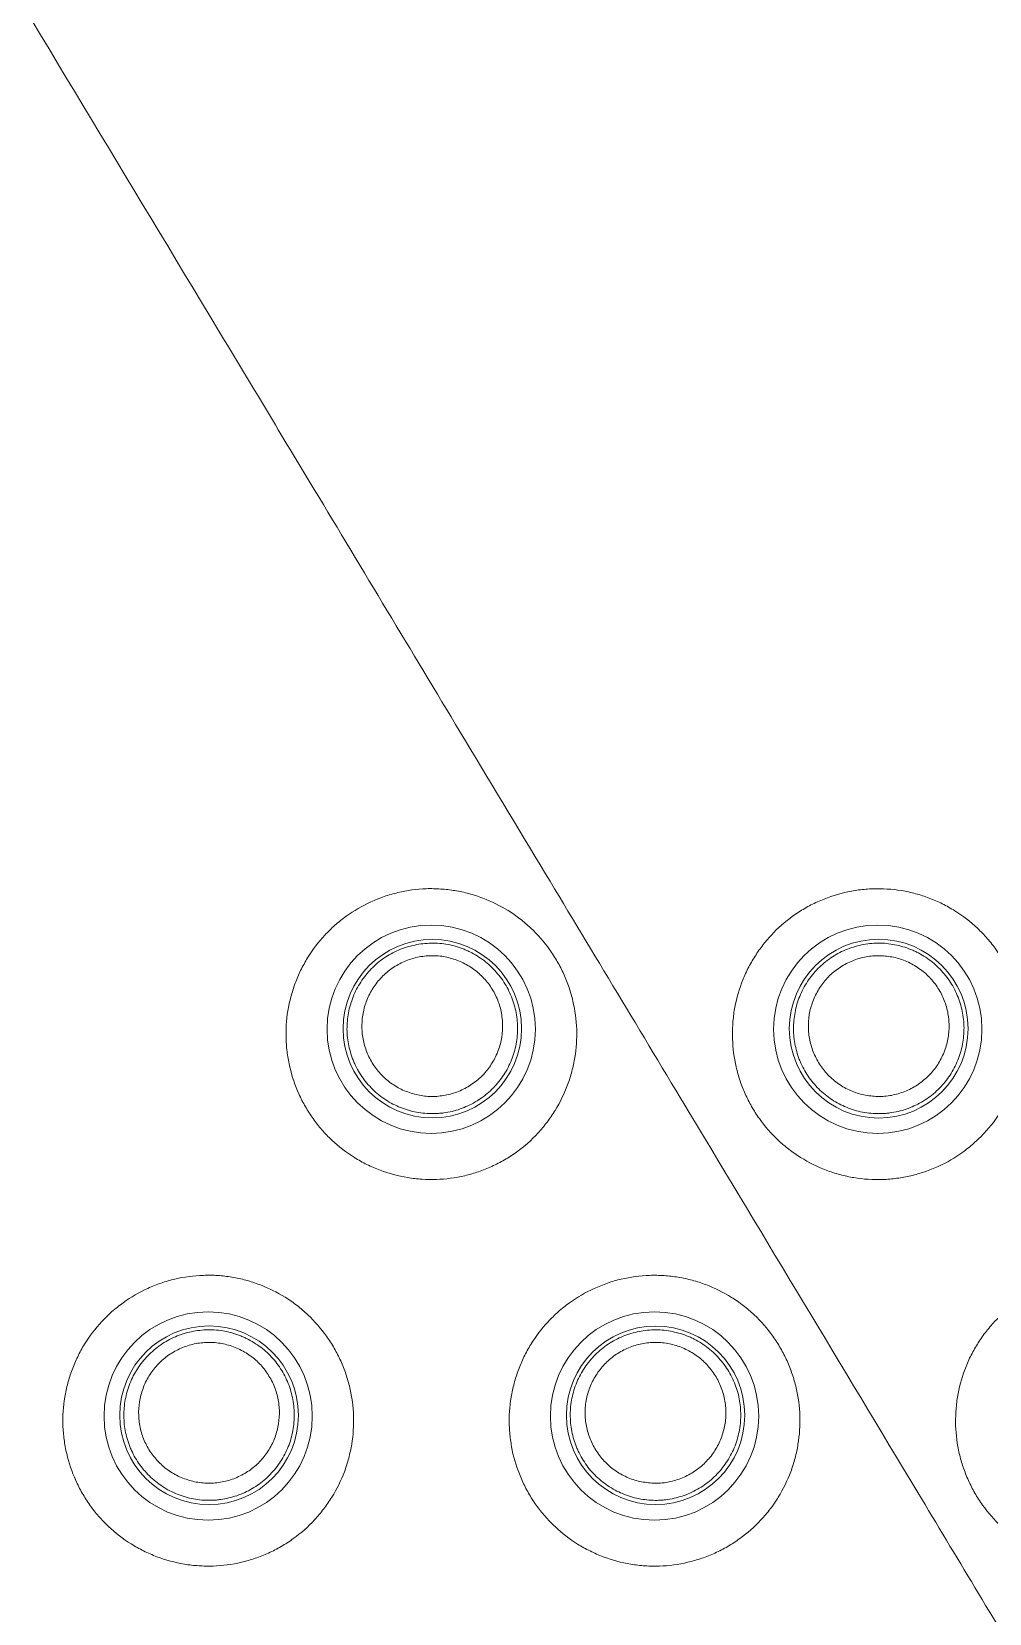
# Model space of a CAD drawing. Header units: inches. Extents: x 3778 to 56227, y -16914 to 35091.
# Drawn here: x 42068.92 to 42075.32, y -12651.28 to -12640.7 of the extents above; entities that cross this region are included whole.
import ezdxf

# ---------------------------------------------------------------- set-up
doc = ezdxf.new("R2010")
doc.units = ezdxf.units.IN
doc.header["$LTSCALE"] = 100
doc.header["$MEASUREMENT"] = 0
doc.layers.add('2-con', color=2, linetype='Continuous')
doc.layers.add('mark-B', color=2, linetype='Continuous', lineweight=20)

# ---------------------------------------------------------------- blocks, each defined once
blk = doc.blocks.new('무풍1WAY 대형')
at = {"layer": 'mark-B'}
for centre, radius in [((610.966, -428.987), 0.697), ((613.953, -428.987), 0.697), ((610.959, -428.992), 0.597), ((613.947, -428.992), 0.598), ((609.472, -431.575), 0.697), ((612.46, -431.575), 0.697), ((609.466, -431.579), 0.598), ((612.453, -431.579), 0.597)]:
    blk.add_circle(centre, radius, dxfattribs=at)
for points, knots in [([(572.565, -367.139), (574.049, -369.62), (577.024, -374.59), (581.484, -382.057), (585.953, -389.549), (590.429, -397.064), (594.256, -403.499), (597.2, -408.454), (598.983, -411.453), (600.87, -414.616), (602.41, -417.171), (603.866, -419.595), (604.839, -421.214), (605.834, -422.869), (606.85, -424.56), (607.655, -425.899), (608.44, -427.204), (609.459, -428.899), (610.544, -430.703), (611.565, -432.399), (612.402, -433.789), (613.131, -435.001), (614.275, -436.901), (616.913, -441.28), (621.157, -448.32), (624.792, -454.346), (626.609, -457.36)], [0, 0, 0, 0, 0.082173, 0.164629, 0.247365, 0.330382, 0.413678, 0.460685, 0.494678, 0.513157, 0.565744, 0.579792, 0.593839, 0.619662, 0.634913, 0.650164, 0.664277, 0.678389, 0.706654, 0.724414, 0.734957, 0.753014, 0.764846, 0.798371, 0.899185, 1, 1, 1, 1]), ([(607.006, -428.987), (607.008, -429.051), (607.017, -429.114), (607.038, -429.206), (607.046, -429.236), (607.067, -429.297), (607.079, -429.327), (607.118, -429.413), (607.149, -429.468), (607.204, -429.546), (607.224, -429.571), (607.266, -429.619), (607.288, -429.642), (607.358, -429.707), (607.408, -429.746), (607.489, -429.797), (607.517, -429.813), (607.575, -429.842), (607.633, -429.867), (607.694, -429.887), (607.74, -429.899), (607.756, -429.903), (607.787, -429.91), (607.803, -429.913), (607.883, -429.926), (607.946, -429.93), (608.042, -429.927), (608.074, -429.925), (608.122, -429.918), (608.138, -429.916), (608.169, -429.91), (608.185, -429.907), (608.263, -429.888), (608.323, -429.868), (608.396, -429.835), (608.41, -429.828), (608.439, -429.813), (608.453, -429.805), (608.495, -429.781), (608.521, -429.763), (608.599, -429.708), (608.647, -429.666), (608.712, -429.595), (608.733, -429.571), (608.771, -429.52), (608.807, -429.468), (608.838, -429.413), (608.866, -429.356), (608.878, -429.326), (608.912, -429.237), (608.928, -429.176), (608.941, -429.098), (608.943, -429.082), (608.947, -429.051), (608.948, -429.035), (608.951, -428.987), (608.952, -428.955), (608.949, -428.861), (608.941, -428.798), (608.923, -428.721), (608.919, -428.705), (608.91, -428.675), (608.896, -428.629), (608.867, -428.556), (608.838, -428.499), (608.815, -428.458), (608.806, -428.444), (608.789, -428.418), (608.78, -428.404), (608.734, -428.339), (608.692, -428.291), (608.623, -428.226), (608.599, -428.205), (608.561, -428.176), (608.548, -428.166), (608.522, -428.148), (608.508, -428.139), (608.441, -428.097), (608.384, -428.068), (608.309, -428.04), (608.294, -428.035), (608.263, -428.025), (608.248, -428.02), (608.201, -428.008), (608.17, -428.001), (608.075, -427.985), (608.012, -427.981), (607.931, -427.983), (607.915, -427.984), (607.883, -427.987), (607.835, -427.992), (607.757, -428.006), (607.695, -428.024), (607.65, -428.039), (607.635, -428.045), (607.605, -428.057), (607.59, -428.063), (607.517, -428.096), (607.462, -428.128), (607.384, -428.184), (607.359, -428.204), (607.311, -428.246), (607.288, -428.269), (607.223, -428.338), (607.185, -428.389), (607.143, -428.456), (607.135, -428.47), (607.119, -428.498), (607.097, -428.541), (607.066, -428.613), (607.047, -428.673), (607.035, -428.719), (607.031, -428.735), (607.024, -428.766), (607.021, -428.781), (607.008, -428.86), (607.004, -428.924), (607.006, -428.987)], [0, 0, 0, 0, 0.03125, 0.03125, 0.046875, 0.046875, 0.0625, 0.0625, 0.09375, 0.09375, 0.109375, 0.109375, 0.125, 0.125, 0.15625, 0.15625, 0.171875, 0.171875, 0.1875, 0.203125, 0.203125, 0.210937, 0.210937, 0.21875, 0.21875, 0.25, 0.25, 0.265625, 0.265625, 0.273437, 0.273437, 0.28125, 0.28125, 0.3125, 0.3125, 0.320312, 0.320312, 0.328125, 0.328125, 0.34375, 0.34375, 0.375, 0.375, 0.390625, 0.390625, 0.40625, 0.421875, 0.421875, 0.4375, 0.4375, 0.46875, 0.46875, 0.476562, 0.476562, 0.484375, 0.484375, 0.5, 0.5, 0.53125, 0.53125, 0.539062, 0.539062, 0.546875, 0.5625, 0.578125, 0.578125, 0.585937, 0.585937, 0.59375, 0.59375, 0.625, 0.625, 0.640625, 0.640625, 0.648437, 0.648437, 0.65625, 0.65625, 0.6875, 0.6875, 0.695312, 0.695312, 0.703125, 0.703125, 0.71875, 0.71875, 0.75, 0.75, 0.757812, 0.757812, 0.765625, 0.78125, 0.796875, 0.796875, 0.804687, 0.804687, 0.8125, 0.8125, 0.84375, 0.84375, 0.859375, 0.859375, 0.875, 0.875, 0.90625, 0.90625, 0.914062, 0.914062, 0.921875, 0.9375, 0.953125, 0.953125, 0.960937, 0.960937, 0.96875, 0.96875, 1, 1, 1, 1]), ([(609.993, -428.987), (609.991, -428.924), (609.996, -428.861), (610.011, -428.767), (610.017, -428.736), (610.034, -428.675), (610.043, -428.644), (610.077, -428.555), (610.105, -428.498), (610.154, -428.418), (610.172, -428.391), (610.211, -428.34), (610.232, -428.316), (610.297, -428.246), (610.344, -428.204), (610.422, -428.148), (610.449, -428.13), (610.504, -428.098), (610.561, -428.069), (610.62, -428.045), (610.665, -428.03), (610.681, -428.025), (610.712, -428.016), (610.727, -428.012), (610.806, -427.993), (610.869, -427.985), (610.965, -427.982), (610.997, -427.982), (611.045, -427.986), (611.061, -427.987), (611.093, -427.991), (611.109, -427.993), (611.188, -428.006), (611.249, -428.023), (611.324, -428.051), (611.339, -428.057), (611.368, -428.07), (611.383, -428.077), (611.426, -428.098), (611.454, -428.113), (611.535, -428.164), (611.585, -428.203), (611.655, -428.269), (611.678, -428.292), (611.719, -428.34), (611.759, -428.389), (611.793, -428.443), (611.825, -428.498), (611.839, -428.527), (611.878, -428.614), (611.899, -428.673), (611.917, -428.75), (611.92, -428.766), (611.925, -428.797), (611.928, -428.813), (611.934, -428.86), (611.937, -428.892), (611.94, -428.987), (611.936, -429.049), (611.923, -429.128), (611.92, -429.144), (611.913, -429.175), (611.902, -429.221), (611.878, -429.296), (611.853, -429.354), (611.833, -429.397), (611.825, -429.411), (611.81, -429.439), (611.802, -429.453), (611.76, -429.521), (611.722, -429.571), (611.657, -429.641), (611.634, -429.663), (611.598, -429.695), (611.586, -429.705), (611.561, -429.726), (611.548, -429.735), (611.483, -429.782), (611.428, -429.814), (611.356, -429.847), (611.341, -429.853), (611.311, -429.865), (611.296, -429.871), (611.251, -429.887), (611.22, -429.896), (611.127, -429.917), (611.063, -429.926), (610.983, -429.929), (610.967, -429.929), (610.935, -429.928), (610.886, -429.926), (610.807, -429.917), (610.745, -429.904), (610.698, -429.891), (610.683, -429.887), (610.652, -429.877), (610.637, -429.872), (610.562, -429.843), (610.505, -429.815), (610.424, -429.764), (610.398, -429.746), (610.347, -429.707), (610.322, -429.686), (610.253, -429.621), (610.211, -429.573), (610.165, -429.508), (610.156, -429.495), (610.139, -429.468), (610.114, -429.427), (610.078, -429.357), (610.055, -429.298), (610.039, -429.253), (610.035, -429.238), (610.026, -429.207), (610.022, -429.192), (610.004, -429.114), (609.996, -429.051), (609.993, -428.987)], [0, 0, 0, 0, 0.03125, 0.03125, 0.046875, 0.046875, 0.0625, 0.0625, 0.09375, 0.09375, 0.109375, 0.109375, 0.125, 0.125, 0.15625, 0.15625, 0.171875, 0.171875, 0.1875, 0.203125, 0.203125, 0.210937, 0.210937, 0.21875, 0.21875, 0.25, 0.25, 0.265625, 0.265625, 0.273437, 0.273437, 0.28125, 0.28125, 0.3125, 0.3125, 0.320312, 0.320312, 0.328125, 0.328125, 0.34375, 0.34375, 0.375, 0.375, 0.390625, 0.390625, 0.40625, 0.421875, 0.421875, 0.4375, 0.4375, 0.46875, 0.46875, 0.476562, 0.476562, 0.484375, 0.484375, 0.5, 0.5, 0.53125, 0.53125, 0.539062, 0.539062, 0.546875, 0.5625, 0.578125, 0.578125, 0.585937, 0.585937, 0.59375, 0.59375, 0.625, 0.625, 0.640625, 0.640625, 0.648437, 0.648437, 0.65625, 0.65625, 0.6875, 0.6875, 0.695312, 0.695312, 0.703125, 0.703125, 0.71875, 0.71875, 0.75, 0.75, 0.757812, 0.757812, 0.765625, 0.78125, 0.796875, 0.796875, 0.804687, 0.804687, 0.8125, 0.8125, 0.84375, 0.84375, 0.859375, 0.859375, 0.875, 0.875, 0.90625, 0.90625, 0.914062, 0.914062, 0.921875, 0.9375, 0.953125, 0.953125, 0.960937, 0.960937, 0.96875, 0.96875, 1, 1, 1, 1]), ([(612.98, -428.987), (612.978, -428.924), (612.982, -428.861), (612.998, -428.767), (613.004, -428.736), (613.021, -428.675), (613.03, -428.644), (613.064, -428.555), (613.092, -428.498), (613.142, -428.418), (613.16, -428.391), (613.199, -428.34), (613.219, -428.316), (613.284, -428.246), (613.332, -428.204), (613.409, -428.148), (613.437, -428.13), (613.492, -428.098), (613.548, -428.069), (613.608, -428.045), (613.653, -428.03), (613.668, -428.025), (613.699, -428.016), (613.715, -428.012), (613.793, -427.994), (613.857, -427.985), (613.952, -427.982), (613.984, -427.983), (614.032, -427.986), (614.048, -427.987), (614.08, -427.991), (614.096, -427.993), (614.175, -428.007), (614.237, -428.023), (614.311, -428.051), (614.326, -428.058), (614.356, -428.07), (614.37, -428.077), (614.414, -428.099), (614.441, -428.114), (614.522, -428.165), (614.573, -428.204), (614.643, -428.27), (614.665, -428.293), (614.707, -428.341), (614.746, -428.39), (614.78, -428.444), (614.812, -428.499), (614.826, -428.527), (614.865, -428.614), (614.886, -428.674), (614.903, -428.751), (614.907, -428.767), (614.912, -428.798), (614.915, -428.814), (614.921, -428.861), (614.924, -428.893), (614.927, -428.987), (614.923, -429.05), (614.91, -429.129), (614.907, -429.144), (614.9, -429.176), (614.889, -429.222), (614.865, -429.297), (614.84, -429.355), (614.819, -429.398), (614.812, -429.412), (614.797, -429.44), (614.789, -429.454), (614.747, -429.522), (614.708, -429.572), (614.643, -429.642), (614.621, -429.664), (614.585, -429.696), (614.572, -429.706), (614.547, -429.726), (614.534, -429.736), (614.47, -429.783), (614.415, -429.815), (614.342, -429.848), (614.328, -429.854), (614.298, -429.866), (614.283, -429.872), (614.237, -429.887), (614.206, -429.896), (614.113, -429.918), (614.05, -429.926), (613.969, -429.929), (613.953, -429.929), (613.921, -429.929), (613.873, -429.927), (613.794, -429.918), (613.731, -429.904), (613.685, -429.892), (613.669, -429.887), (613.639, -429.877), (613.624, -429.872), (613.548, -429.843), (613.492, -429.815), (613.41, -429.765), (613.384, -429.746), (613.333, -429.707), (613.309, -429.686), (613.24, -429.621), (613.198, -429.573), (613.152, -429.508), (613.143, -429.495), (613.125, -429.468), (613.101, -429.427), (613.065, -429.357), (613.041, -429.298), (613.026, -429.253), (613.022, -429.238), (613.013, -429.208), (613.009, -429.192), (612.991, -429.114), (612.982, -429.051), (612.98, -428.987)], [0, 0, 0, 0, 0.03125, 0.03125, 0.046875, 0.046875, 0.0625, 0.0625, 0.09375, 0.09375, 0.109375, 0.109375, 0.125, 0.125, 0.15625, 0.15625, 0.171875, 0.171875, 0.1875, 0.203125, 0.203125, 0.210938, 0.210938, 0.21875, 0.21875, 0.25, 0.25, 0.265625, 0.265625, 0.273438, 0.273438, 0.28125, 0.28125, 0.3125, 0.3125, 0.320313, 0.320313, 0.328125, 0.328125, 0.34375, 0.34375, 0.375, 0.375, 0.390625, 0.390625, 0.40625, 0.421875, 0.421875, 0.4375, 0.4375, 0.46875, 0.46875, 0.476562, 0.476562, 0.484375, 0.484375, 0.5, 0.5, 0.53125, 0.53125, 0.539062, 0.539062, 0.546875, 0.5625, 0.578125, 0.578125, 0.585937, 0.585937, 0.59375, 0.59375, 0.625, 0.625, 0.640625, 0.640625, 0.648437, 0.648437, 0.65625, 0.65625, 0.6875, 0.6875, 0.695312, 0.695312, 0.703125, 0.703125, 0.71875, 0.71875, 0.75, 0.75, 0.757812, 0.757812, 0.765625, 0.78125, 0.796875, 0.796875, 0.804687, 0.804687, 0.8125, 0.8125, 0.84375, 0.84375, 0.859375, 0.859375, 0.875, 0.875, 0.90625, 0.90625, 0.914062, 0.914062, 0.921875, 0.9375, 0.953125, 0.953125, 0.960937, 0.960937, 0.96875, 0.96875, 1, 1, 1, 1]), ([(610.564, -429.405), (610.537, -429.379), (610.513, -429.35), (610.481, -429.304), (610.471, -429.289), (610.453, -429.256), (610.444, -429.239), (610.422, -429.188), (610.41, -429.153), (610.398, -429.098), (610.395, -429.08), (610.391, -429.043), (610.39, -429.024), (610.388, -428.968), (610.391, -428.932), (610.404, -428.858), (610.414, -428.822), (610.434, -428.77), (610.442, -428.753), (610.459, -428.72), (610.468, -428.703), (610.498, -428.656), (610.521, -428.627), (610.559, -428.586), (610.573, -428.573), (610.602, -428.549), (610.616, -428.537), (610.662, -428.505), (610.695, -428.487), (610.746, -428.464), (610.764, -428.457), (610.799, -428.446), (610.835, -428.436), (610.872, -428.429), (610.9, -428.426), (610.909, -428.425), (610.928, -428.424), (610.938, -428.423), (610.985, -428.422), (611.022, -428.425), (611.077, -428.435), (611.095, -428.439), (611.123, -428.447), (611.132, -428.45), (611.15, -428.456), (611.158, -428.459), (611.202, -428.476), (611.235, -428.493), (611.282, -428.523), (611.298, -428.534), (611.327, -428.557), (611.342, -428.57), (611.369, -428.596), (611.382, -428.609), (611.406, -428.638), (611.417, -428.653), (611.449, -428.698), (611.467, -428.731), (611.486, -428.774), (611.489, -428.782), (611.496, -428.8), (611.505, -428.826), (611.517, -428.871), (611.524, -428.907), (611.528, -428.944), (611.529, -428.963), (611.531, -429.019), (611.528, -429.056), (611.518, -429.111), (611.514, -429.129), (611.504, -429.165), (611.498, -429.183), (611.478, -429.235), (611.461, -429.268), (611.431, -429.315), (611.42, -429.331), (611.397, -429.36), (611.385, -429.374), (611.346, -429.414), (611.318, -429.439), (611.272, -429.471), (611.256, -429.481), (611.223, -429.5), (611.19, -429.516), (611.155, -429.53), (611.119, -429.541), (611.101, -429.546), (611.046, -429.558), (611.009, -429.563), (610.953, -429.564), (610.934, -429.564), (610.896, -429.561), (610.878, -429.558), (610.823, -429.548), (610.787, -429.538), (610.743, -429.521), (610.734, -429.518), (610.717, -429.51), (610.692, -429.498), (610.667, -429.484), (610.621, -429.454), (610.591, -429.431), (610.564, -429.405)], [0, 0, 0, 0, 0.03125, 0.03125, 0.046875, 0.046875, 0.0625, 0.0625, 0.09375, 0.09375, 0.109375, 0.109375, 0.125, 0.125, 0.15625, 0.15625, 0.1875, 0.1875, 0.203125, 0.203125, 0.21875, 0.21875, 0.25, 0.25, 0.265625, 0.265625, 0.28125, 0.28125, 0.3125, 0.3125, 0.328125, 0.328125, 0.34375, 0.359375, 0.359375, 0.367188, 0.367188, 0.375, 0.375, 0.40625, 0.40625, 0.421875, 0.421875, 0.429688, 0.429688, 0.4375, 0.4375, 0.46875, 0.46875, 0.484375, 0.484375, 0.5, 0.5, 0.515625, 0.515625, 0.53125, 0.53125, 0.5625, 0.5625, 0.570313, 0.570313, 0.578125, 0.59375, 0.609375, 0.609375, 0.625, 0.625, 0.65625, 0.65625, 0.671875, 0.671875, 0.6875, 0.6875, 0.71875, 0.71875, 0.734375, 0.734375, 0.75, 0.75, 0.78125, 0.78125, 0.796875, 0.796875, 0.8125, 0.828125, 0.828125, 0.84375, 0.84375, 0.875, 0.875, 0.890625, 0.890625, 0.90625, 0.90625, 0.9375, 0.9375, 0.945312, 0.945312, 0.953125, 0.96875, 0.96875, 1, 1, 1, 1]), ([(613.558, -429.411), (613.53, -429.385), (613.506, -429.357), (613.473, -429.312), (613.463, -429.296), (613.444, -429.264), (613.436, -429.247), (613.412, -429.196), (613.4, -429.161), (613.388, -429.107), (613.384, -429.088), (613.379, -429.051), (613.378, -429.033), (613.375, -428.977), (613.378, -428.94), (613.39, -428.866), (613.399, -428.83), (613.418, -428.778), (613.426, -428.761), (613.442, -428.728), (613.451, -428.711), (613.48, -428.663), (613.503, -428.634), (613.541, -428.593), (613.554, -428.579), (613.582, -428.554), (613.597, -428.543), (613.642, -428.51), (613.674, -428.491), (613.725, -428.467), (613.743, -428.46), (613.778, -428.448), (613.814, -428.438), (613.851, -428.431), (613.879, -428.427), (613.888, -428.426), (613.907, -428.424), (613.916, -428.424), (613.963, -428.422), (614.001, -428.424), (614.056, -428.433), (614.074, -428.437), (614.102, -428.444), (614.111, -428.447), (614.129, -428.453), (614.138, -428.456), (614.181, -428.472), (614.215, -428.488), (614.263, -428.518), (614.278, -428.529), (614.308, -428.551), (614.322, -428.564), (614.35, -428.589), (614.363, -428.603), (614.388, -428.631), (614.399, -428.645), (614.432, -428.691), (614.451, -428.723), (614.47, -428.765), (614.474, -428.774), (614.481, -428.791), (614.49, -428.818), (614.503, -428.862), (614.51, -428.899), (614.515, -428.936), (614.516, -428.954), (614.518, -429.01), (614.516, -429.047), (614.507, -429.102), (614.503, -429.12), (614.494, -429.157), (614.488, -429.174), (614.469, -429.227), (614.453, -429.26), (614.423, -429.308), (614.413, -429.323), (614.39, -429.353), (614.378, -429.367), (614.34, -429.408), (614.312, -429.433), (614.267, -429.466), (614.251, -429.477), (614.219, -429.495), (614.186, -429.513), (614.151, -429.527), (614.116, -429.539), (614.097, -429.544), (614.042, -429.557), (614.005, -429.562), (613.949, -429.564), (613.931, -429.564), (613.893, -429.562), (613.874, -429.56), (613.819, -429.551), (613.783, -429.541), (613.739, -429.525), (613.73, -429.521), (613.713, -429.514), (613.687, -429.502), (613.663, -429.488), (613.615, -429.459), (613.586, -429.437), (613.558, -429.411)], [0, 0, 0, 0, 0.03125, 0.03125, 0.046875, 0.046875, 0.0625, 0.0625, 0.09375, 0.09375, 0.109375, 0.109375, 0.125, 0.125, 0.15625, 0.15625, 0.1875, 0.1875, 0.203125, 0.203125, 0.21875, 0.21875, 0.25, 0.25, 0.265625, 0.265625, 0.28125, 0.28125, 0.3125, 0.3125, 0.328125, 0.328125, 0.34375, 0.359375, 0.359375, 0.367188, 0.367188, 0.375, 0.375, 0.40625, 0.40625, 0.421875, 0.421875, 0.429688, 0.429688, 0.4375, 0.4375, 0.46875, 0.46875, 0.484375, 0.484375, 0.5, 0.5, 0.515625, 0.515625, 0.53125, 0.53125, 0.5625, 0.5625, 0.570313, 0.570313, 0.578125, 0.59375, 0.609375, 0.609375, 0.625, 0.625, 0.65625, 0.65625, 0.671875, 0.671875, 0.6875, 0.6875, 0.71875, 0.71875, 0.734375, 0.734375, 0.75, 0.75, 0.78125, 0.78125, 0.796875, 0.796875, 0.8125, 0.828125, 0.828125, 0.84375, 0.84375, 0.875, 0.875, 0.890625, 0.890625, 0.90625, 0.90625, 0.9375, 0.9375, 0.945313, 0.945313, 0.953125, 0.96875, 0.96875, 1, 1, 1, 1]), ([(610.633, -429.348), (610.644, -429.359), (610.656, -429.369), (610.68, -429.388), (610.705, -429.406), (610.732, -429.421), (610.76, -429.435), (610.774, -429.442), (610.817, -429.459), (610.847, -429.467), (610.893, -429.475), (610.908, -429.477), (610.939, -429.479), (610.955, -429.48), (611.001, -429.479), (611.032, -429.475), (611.077, -429.465), (611.092, -429.461), (611.122, -429.451), (611.151, -429.44), (611.178, -429.426), (611.205, -429.411), (611.218, -429.402), (611.256, -429.376), (611.28, -429.355), (611.311, -429.322), (611.321, -429.31), (611.34, -429.286), (611.349, -429.273), (611.374, -429.234), (611.388, -429.207), (611.404, -429.164), (611.409, -429.15), (611.417, -429.12), (611.421, -429.105), (611.429, -429.06), (611.431, -429.029), (611.43, -428.983), (611.429, -428.968), (611.425, -428.937), (611.42, -428.907), (611.412, -428.878), (611.403, -428.849), (611.397, -428.834), (611.379, -428.792), (611.364, -428.765), (611.337, -428.727), (611.328, -428.715), (611.308, -428.691), (611.297, -428.68), (611.275, -428.659), (611.263, -428.648), (611.239, -428.629), (611.226, -428.62), (611.187, -428.595), (611.16, -428.581), (611.116, -428.564), (611.101, -428.559), (611.071, -428.551), (611.056, -428.548), (611.011, -428.54), (610.98, -428.537), (610.933, -428.538), (610.918, -428.539), (610.887, -428.543), (610.856, -428.548), (610.827, -428.557), (610.797, -428.566), (610.783, -428.572), (610.74, -428.591), (610.713, -428.606), (610.676, -428.633), (610.663, -428.642), (610.64, -428.663), (610.629, -428.673), (610.597, -428.707), (610.578, -428.731), (610.553, -428.77), (610.546, -428.783), (610.532, -428.811), (610.526, -428.825), (610.509, -428.868), (610.501, -428.897), (610.49, -428.958), (610.488, -428.989), (610.489, -429.034), (610.49, -429.049), (610.494, -429.08), (610.496, -429.095), (610.506, -429.14), (610.516, -429.169), (610.534, -429.211), (610.541, -429.225), (610.556, -429.252), (610.564, -429.265), (610.591, -429.303), (610.611, -429.327), (610.633, -429.348)], [0, 0, 0, 0, 0.015625, 0.015625, 0.03125, 0.046875, 0.046875, 0.0625, 0.0625, 0.09375, 0.09375, 0.109375, 0.109375, 0.125, 0.125, 0.15625, 0.15625, 0.171875, 0.171875, 0.1875, 0.203125, 0.203125, 0.21875, 0.21875, 0.25, 0.25, 0.265625, 0.265625, 0.28125, 0.28125, 0.3125, 0.3125, 0.328125, 0.328125, 0.34375, 0.34375, 0.375, 0.375, 0.390625, 0.390625, 0.40625, 0.421875, 0.421875, 0.4375, 0.4375, 0.46875, 0.46875, 0.484375, 0.484375, 0.5, 0.5, 0.515625, 0.515625, 0.53125, 0.53125, 0.5625, 0.5625, 0.578125, 0.578125, 0.59375, 0.59375, 0.625, 0.625, 0.640625, 0.640625, 0.65625, 0.671875, 0.671875, 0.6875, 0.6875, 0.71875, 0.71875, 0.734375, 0.734375, 0.75, 0.75, 0.78125, 0.78125, 0.796875, 0.796875, 0.8125, 0.8125, 0.84375, 0.84375, 0.875, 0.875, 0.890625, 0.890625, 0.90625, 0.90625, 0.9375, 0.9375, 0.953125, 0.953125, 0.96875, 0.96875, 1, 1, 1, 1]), ([(613.626, -429.353), (613.637, -429.364), (613.649, -429.374), (613.674, -429.392), (613.699, -429.41), (613.726, -429.425), (613.754, -429.438), (613.768, -429.445), (613.812, -429.461), (613.842, -429.469), (613.888, -429.476), (613.903, -429.478), (613.934, -429.48), (613.95, -429.48), (613.996, -429.478), (614.027, -429.474), (614.072, -429.463), (614.087, -429.458), (614.117, -429.448), (614.145, -429.437), (614.172, -429.422), (614.199, -429.407), (614.212, -429.398), (614.25, -429.371), (614.273, -429.35), (614.304, -429.316), (614.314, -429.305), (614.332, -429.28), (614.341, -429.267), (614.365, -429.228), (614.379, -429.2), (614.394, -429.157), (614.399, -429.142), (614.407, -429.112), (614.41, -429.097), (614.417, -429.052), (614.419, -429.022), (614.417, -428.976), (614.416, -428.96), (614.412, -428.93), (614.406, -428.9), (614.398, -428.87), (614.388, -428.841), (614.382, -428.827), (614.363, -428.785), (614.348, -428.758), (614.321, -428.721), (614.311, -428.709), (614.291, -428.686), (614.28, -428.675), (614.257, -428.653), (614.245, -428.643), (614.221, -428.625), (614.208, -428.616), (614.168, -428.591), (614.141, -428.578), (614.097, -428.562), (614.082, -428.557), (614.052, -428.549), (614.037, -428.546), (613.991, -428.539), (613.96, -428.537), (613.914, -428.538), (613.898, -428.54), (613.867, -428.544), (613.837, -428.55), (613.807, -428.558), (613.778, -428.569), (613.764, -428.575), (613.721, -428.594), (613.695, -428.61), (613.658, -428.637), (613.646, -428.647), (613.622, -428.667), (613.611, -428.678), (613.58, -428.712), (613.562, -428.737), (613.537, -428.776), (613.53, -428.79), (613.517, -428.817), (613.511, -428.831), (613.495, -428.874), (613.487, -428.904), (613.477, -428.965), (613.476, -428.996), (613.477, -429.041), (613.479, -429.057), (613.483, -429.087), (613.485, -429.102), (613.496, -429.147), (613.506, -429.176), (613.525, -429.218), (613.532, -429.232), (613.548, -429.258), (613.556, -429.271), (613.583, -429.309), (613.603, -429.332), (613.626, -429.353)], [0, 0, 0, 0, 0.015625, 0.015625, 0.03125, 0.046875, 0.046875, 0.0625, 0.0625, 0.09375, 0.09375, 0.109375, 0.109375, 0.125, 0.125, 0.15625, 0.15625, 0.171875, 0.171875, 0.1875, 0.203125, 0.203125, 0.21875, 0.21875, 0.25, 0.25, 0.265625, 0.265625, 0.28125, 0.28125, 0.3125, 0.3125, 0.328125, 0.328125, 0.34375, 0.34375, 0.375, 0.375, 0.390625, 0.390625, 0.40625, 0.421875, 0.421875, 0.4375, 0.4375, 0.46875, 0.46875, 0.484375, 0.484375, 0.5, 0.5, 0.515625, 0.515625, 0.53125, 0.53125, 0.5625, 0.5625, 0.578125, 0.578125, 0.59375, 0.59375, 0.625, 0.625, 0.640625, 0.640625, 0.65625, 0.671875, 0.671875, 0.6875, 0.6875, 0.71875, 0.71875, 0.734375, 0.734375, 0.75, 0.75, 0.78125, 0.78125, 0.796875, 0.796875, 0.8125, 0.8125, 0.84375, 0.84375, 0.875, 0.875, 0.890625, 0.890625, 0.90625, 0.90625, 0.9375, 0.9375, 0.953125, 0.953125, 0.96875, 0.96875, 1, 1, 1, 1]), ([(608.5, -431.575), (608.502, -431.639), (608.51, -431.701), (608.532, -431.793), (608.54, -431.824), (608.561, -431.884), (608.572, -431.914), (608.612, -432.001), (608.643, -432.055), (608.698, -432.133), (608.718, -432.158), (608.76, -432.206), (608.782, -432.229), (608.852, -432.295), (608.902, -432.333), (608.983, -432.384), (609.012, -432.4), (609.069, -432.429), (609.127, -432.454), (609.188, -432.474), (609.234, -432.486), (609.25, -432.49), (609.281, -432.497), (609.297, -432.5), (609.377, -432.513), (609.441, -432.517), (609.536, -432.514), (609.568, -432.511), (609.616, -432.505), (609.632, -432.502), (609.664, -432.497), (609.679, -432.493), (609.757, -432.475), (609.818, -432.454), (609.89, -432.421), (609.905, -432.414), (609.933, -432.399), (609.947, -432.392), (609.989, -432.367), (610.016, -432.35), (610.093, -432.294), (610.141, -432.252), (610.206, -432.182), (610.227, -432.157), (610.265, -432.107), (610.301, -432.055), (610.332, -431.999), (610.36, -431.942), (610.372, -431.912), (610.406, -431.823), (610.422, -431.762), (610.435, -431.684), (610.437, -431.669), (610.44, -431.637), (610.442, -431.621), (610.445, -431.573), (610.445, -431.542), (610.442, -431.447), (610.434, -431.385), (610.416, -431.307), (610.412, -431.292), (610.404, -431.261), (610.389, -431.215), (610.361, -431.142), (610.332, -431.086), (610.308, -431.044), (610.3, -431.031), (610.283, -431.004), (610.274, -430.991), (610.227, -430.925), (610.186, -430.878), (610.117, -430.812), (610.092, -430.792), (610.054, -430.762), (610.041, -430.753), (610.015, -430.734), (610.002, -430.726), (609.934, -430.683), (609.877, -430.655), (609.802, -430.627), (609.787, -430.621), (609.757, -430.611), (609.741, -430.607), (609.694, -430.594), (609.663, -430.587), (609.569, -430.572), (609.505, -430.567), (609.424, -430.57), (609.408, -430.571), (609.376, -430.574), (609.328, -430.579), (609.25, -430.593), (609.189, -430.611), (609.143, -430.626), (609.128, -430.632), (609.098, -430.644), (609.083, -430.65), (609.01, -430.683), (608.955, -430.715), (608.878, -430.771), (608.853, -430.791), (608.805, -430.834), (608.782, -430.856), (608.717, -430.926), (608.678, -430.976), (608.636, -431.044), (608.628, -431.058), (608.613, -431.086), (608.591, -431.128), (608.56, -431.201), (608.54, -431.261), (608.528, -431.307), (608.524, -431.322), (608.518, -431.353), (608.515, -431.369), (608.502, -431.448), (608.498, -431.511), (608.5, -431.575)], [0, 0, 0, 0, 0.03125, 0.03125, 0.046875, 0.046875, 0.0625, 0.0625, 0.09375, 0.09375, 0.109375, 0.109375, 0.125, 0.125, 0.15625, 0.15625, 0.171875, 0.171875, 0.1875, 0.203125, 0.203125, 0.210938, 0.210938, 0.21875, 0.21875, 0.25, 0.25, 0.265625, 0.265625, 0.273438, 0.273438, 0.28125, 0.28125, 0.3125, 0.3125, 0.320313, 0.320313, 0.328125, 0.328125, 0.34375, 0.34375, 0.375, 0.375, 0.390625, 0.390625, 0.40625, 0.421875, 0.421875, 0.4375, 0.4375, 0.46875, 0.46875, 0.476563, 0.476563, 0.484375, 0.484375, 0.5, 0.5, 0.53125, 0.53125, 0.539063, 0.539063, 0.546875, 0.5625, 0.578125, 0.578125, 0.585938, 0.585938, 0.59375, 0.59375, 0.625, 0.625, 0.640625, 0.640625, 0.648438, 0.648438, 0.65625, 0.65625, 0.6875, 0.6875, 0.695313, 0.695313, 0.703125, 0.703125, 0.71875, 0.71875, 0.75, 0.75, 0.757813, 0.757813, 0.765625, 0.78125, 0.796875, 0.796875, 0.804688, 0.804688, 0.8125, 0.8125, 0.84375, 0.84375, 0.859375, 0.859375, 0.875, 0.875, 0.90625, 0.90625, 0.914063, 0.914063, 0.921875, 0.9375, 0.953125, 0.953125, 0.960938, 0.960938, 0.96875, 0.96875, 1, 1, 1, 1]), ([(611.487, -431.575), (611.485, -431.511), (611.489, -431.448), (611.504, -431.355), (611.511, -431.324), (611.527, -431.262), (611.537, -431.232), (611.57, -431.143), (611.598, -431.086), (611.648, -431.005), (611.666, -430.979), (611.705, -430.928), (611.725, -430.903), (611.79, -430.833), (611.837, -430.791), (611.915, -430.735), (611.942, -430.717), (611.998, -430.685), (612.054, -430.656), (612.113, -430.632), (612.159, -430.617), (612.174, -430.612), (612.205, -430.603), (612.22, -430.599), (612.299, -430.58), (612.362, -430.572), (612.458, -430.569), (612.49, -430.569), (612.538, -430.572), (612.554, -430.574), (612.586, -430.577), (612.602, -430.58), (612.681, -430.593), (612.743, -430.609), (612.817, -430.637), (612.832, -430.643), (612.862, -430.656), (612.876, -430.663), (612.92, -430.684), (612.947, -430.7), (613.028, -430.751), (613.079, -430.789), (613.149, -430.855), (613.171, -430.878), (613.213, -430.926), (613.252, -430.976), (613.286, -431.029), (613.318, -431.084), (613.333, -431.113), (613.372, -431.2), (613.392, -431.26), (613.41, -431.337), (613.413, -431.352), (613.419, -431.383), (613.422, -431.399), (613.428, -431.447), (613.43, -431.478), (613.434, -431.573), (613.43, -431.636), (613.417, -431.714), (613.414, -431.73), (613.407, -431.761), (613.396, -431.807), (613.372, -431.883), (613.348, -431.941), (613.327, -431.983), (613.319, -431.997), (613.304, -432.025), (613.296, -432.039), (613.254, -432.107), (613.216, -432.158), (613.151, -432.227), (613.128, -432.25), (613.093, -432.281), (613.08, -432.292), (613.055, -432.312), (613.042, -432.322), (612.978, -432.368), (612.923, -432.4), (612.85, -432.434), (612.836, -432.44), (612.806, -432.452), (612.791, -432.458), (612.745, -432.473), (612.714, -432.482), (612.621, -432.504), (612.558, -432.513), (612.477, -432.516), (612.461, -432.516), (612.429, -432.515), (612.381, -432.513), (612.302, -432.504), (612.239, -432.491), (612.193, -432.478), (612.177, -432.474), (612.147, -432.464), (612.131, -432.459), (612.056, -432.43), (611.999, -432.402), (611.918, -432.352), (611.892, -432.333), (611.841, -432.294), (611.817, -432.273), (611.747, -432.208), (611.705, -432.16), (611.659, -432.096), (611.65, -432.082), (611.633, -432.055), (611.608, -432.015), (611.572, -431.944), (611.549, -431.885), (611.533, -431.84), (611.529, -431.825), (611.52, -431.795), (611.516, -431.779), (611.498, -431.702), (611.489, -431.639), (611.487, -431.575)], [0, 0, 0, 0, 0.03125, 0.03125, 0.046875, 0.046875, 0.0625, 0.0625, 0.09375, 0.09375, 0.109375, 0.109375, 0.125, 0.125, 0.15625, 0.15625, 0.171875, 0.171875, 0.1875, 0.203125, 0.203125, 0.210937, 0.210937, 0.21875, 0.21875, 0.25, 0.25, 0.265625, 0.265625, 0.273437, 0.273437, 0.28125, 0.28125, 0.3125, 0.3125, 0.320312, 0.320312, 0.328125, 0.328125, 0.34375, 0.34375, 0.375, 0.375, 0.390625, 0.390625, 0.40625, 0.421875, 0.421875, 0.4375, 0.4375, 0.46875, 0.46875, 0.476563, 0.476563, 0.484375, 0.484375, 0.5, 0.5, 0.53125, 0.53125, 0.539063, 0.539063, 0.546875, 0.5625, 0.578125, 0.578125, 0.585938, 0.585938, 0.59375, 0.59375, 0.625, 0.625, 0.640625, 0.640625, 0.648438, 0.648438, 0.65625, 0.65625, 0.6875, 0.6875, 0.695313, 0.695313, 0.703125, 0.703125, 0.71875, 0.71875, 0.75, 0.75, 0.757813, 0.757813, 0.765625, 0.78125, 0.796875, 0.796875, 0.804688, 0.804688, 0.8125, 0.8125, 0.84375, 0.84375, 0.859375, 0.859375, 0.875, 0.875, 0.90625, 0.90625, 0.914063, 0.914063, 0.921875, 0.9375, 0.953125, 0.953125, 0.960938, 0.960938, 0.96875, 0.96875, 1, 1, 1, 1]), ([(609.075, -431.996), (609.047, -431.97), (609.023, -431.942), (608.99, -431.896), (608.98, -431.881), (608.961, -431.848), (608.953, -431.831), (608.93, -431.781), (608.918, -431.746), (608.906, -431.691), (608.902, -431.673), (608.898, -431.636), (608.896, -431.617), (608.894, -431.562), (608.897, -431.525), (608.909, -431.451), (608.919, -431.415), (608.938, -431.363), (608.946, -431.346), (608.962, -431.312), (608.971, -431.296), (609.001, -431.248), (609.023, -431.219), (609.061, -431.178), (609.075, -431.165), (609.103, -431.14), (609.118, -431.128), (609.163, -431.096), (609.196, -431.077), (609.247, -431.054), (609.264, -431.047), (609.3, -431.035), (609.336, -431.024), (609.373, -431.018), (609.4, -431.014), (609.41, -431.013), (609.429, -431.011), (609.438, -431.011), (609.485, -431.009), (609.522, -431.012), (609.578, -431.021), (609.596, -431.025), (609.623, -431.032), (609.632, -431.035), (609.65, -431.041), (609.659, -431.044), (609.703, -431.061), (609.736, -431.077), (609.784, -431.107), (609.799, -431.118), (609.829, -431.141), (609.843, -431.153), (609.871, -431.179), (609.884, -431.192), (609.908, -431.221), (609.92, -431.235), (609.952, -431.281), (609.971, -431.313), (609.99, -431.356), (609.994, -431.364), (610, -431.382), (610.01, -431.408), (610.022, -431.452), (610.029, -431.489), (610.034, -431.526), (610.035, -431.545), (610.037, -431.601), (610.034, -431.638), (610.025, -431.692), (610.021, -431.711), (610.012, -431.747), (610.006, -431.765), (609.986, -431.817), (609.97, -431.85), (609.94, -431.898), (609.93, -431.913), (609.907, -431.943), (609.895, -431.957), (609.857, -431.998), (609.829, -432.022), (609.783, -432.055), (609.767, -432.065), (609.735, -432.084), (609.702, -432.101), (609.667, -432.115), (609.631, -432.127), (609.613, -432.132), (609.558, -432.145), (609.521, -432.15), (609.465, -432.151), (609.446, -432.151), (609.409, -432.149), (609.39, -432.146), (609.335, -432.137), (609.299, -432.127), (609.255, -432.111), (609.246, -432.107), (609.229, -432.1), (609.203, -432.088), (609.179, -432.074), (609.131, -432.044), (609.102, -432.022), (609.075, -431.996)], [0, 0, 0, 0, 0.03125, 0.03125, 0.046875, 0.046875, 0.0625, 0.0625, 0.09375, 0.09375, 0.109375, 0.109375, 0.125, 0.125, 0.15625, 0.15625, 0.1875, 0.1875, 0.203125, 0.203125, 0.21875, 0.21875, 0.25, 0.25, 0.265625, 0.265625, 0.28125, 0.28125, 0.3125, 0.3125, 0.328125, 0.328125, 0.34375, 0.359375, 0.359375, 0.367188, 0.367188, 0.375, 0.375, 0.40625, 0.40625, 0.421875, 0.421875, 0.429688, 0.429688, 0.4375, 0.4375, 0.46875, 0.46875, 0.484375, 0.484375, 0.5, 0.5, 0.515625, 0.515625, 0.53125, 0.53125, 0.5625, 0.5625, 0.570313, 0.570313, 0.578125, 0.59375, 0.609375, 0.609375, 0.625, 0.625, 0.65625, 0.65625, 0.671875, 0.671875, 0.6875, 0.6875, 0.71875, 0.71875, 0.734375, 0.734375, 0.75, 0.75, 0.78125, 0.78125, 0.796875, 0.796875, 0.8125, 0.828125, 0.828125, 0.84375, 0.84375, 0.875, 0.875, 0.890625, 0.890625, 0.90625, 0.90625, 0.9375, 0.9375, 0.945313, 0.945313, 0.953125, 0.96875, 0.96875, 1, 1, 1, 1]), ([(612.064, -431.998), (612.037, -431.972), (612.012, -431.944), (611.979, -431.899), (611.969, -431.883), (611.95, -431.851), (611.942, -431.834), (611.919, -431.783), (611.907, -431.748), (611.894, -431.694), (611.89, -431.675), (611.885, -431.638), (611.884, -431.62), (611.882, -431.564), (611.884, -431.527), (611.896, -431.453), (611.905, -431.417), (611.925, -431.365), (611.932, -431.348), (611.948, -431.315), (611.957, -431.298), (611.987, -431.25), (612.009, -431.221), (612.047, -431.18), (612.06, -431.167), (612.089, -431.142), (612.103, -431.13), (612.149, -431.097), (612.181, -431.078), (612.232, -431.055), (612.249, -431.048), (612.285, -431.035), (612.321, -431.025), (612.357, -431.018), (612.385, -431.014), (612.395, -431.013), (612.413, -431.012), (612.423, -431.011), (612.47, -431.009), (612.507, -431.012), (612.563, -431.021), (612.581, -431.024), (612.608, -431.032), (612.617, -431.034), (612.635, -431.04), (612.644, -431.043), (612.688, -431.059), (612.721, -431.076), (612.769, -431.105), (612.785, -431.116), (612.815, -431.139), (612.829, -431.151), (612.856, -431.177), (612.869, -431.19), (612.894, -431.218), (612.906, -431.233), (612.938, -431.278), (612.957, -431.31), (612.976, -431.353), (612.98, -431.362), (612.987, -431.379), (612.997, -431.405), (613.009, -431.45), (613.016, -431.486), (613.021, -431.523), (613.023, -431.542), (613.025, -431.598), (613.022, -431.635), (613.013, -431.69), (613.01, -431.708), (613, -431.744), (612.994, -431.762), (612.975, -431.814), (612.959, -431.848), (612.929, -431.895), (612.919, -431.911), (612.896, -431.941), (612.884, -431.955), (612.846, -431.996), (612.819, -432.02), (612.773, -432.054), (612.757, -432.064), (612.725, -432.083), (612.692, -432.1), (612.657, -432.114), (612.622, -432.126), (612.603, -432.131), (612.548, -432.144), (612.512, -432.149), (612.455, -432.151), (612.437, -432.151), (612.399, -432.149), (612.38, -432.147), (612.325, -432.138), (612.289, -432.128), (612.245, -432.112), (612.236, -432.108), (612.219, -432.101), (612.193, -432.089), (612.169, -432.075), (612.121, -432.046), (612.092, -432.024), (612.064, -431.998)], [0, 0, 0, 0, 0.03125, 0.03125, 0.046875, 0.046875, 0.0625, 0.0625, 0.09375, 0.09375, 0.109375, 0.109375, 0.125, 0.125, 0.15625, 0.15625, 0.1875, 0.1875, 0.203125, 0.203125, 0.21875, 0.21875, 0.25, 0.25, 0.265625, 0.265625, 0.28125, 0.28125, 0.3125, 0.3125, 0.328125, 0.328125, 0.34375, 0.359375, 0.359375, 0.367188, 0.367188, 0.375, 0.375, 0.40625, 0.40625, 0.421875, 0.421875, 0.429688, 0.429688, 0.4375, 0.4375, 0.46875, 0.46875, 0.484375, 0.484375, 0.5, 0.5, 0.515625, 0.515625, 0.53125, 0.53125, 0.5625, 0.5625, 0.570312, 0.570312, 0.578125, 0.59375, 0.609375, 0.609375, 0.625, 0.625, 0.65625, 0.65625, 0.671875, 0.671875, 0.6875, 0.6875, 0.71875, 0.71875, 0.734375, 0.734375, 0.75, 0.75, 0.78125, 0.78125, 0.796875, 0.796875, 0.8125, 0.828125, 0.828125, 0.84375, 0.84375, 0.875, 0.875, 0.890625, 0.890625, 0.90625, 0.90625, 0.9375, 0.9375, 0.945312, 0.945312, 0.953125, 0.96875, 0.96875, 1, 1, 1, 1]), ([(609.143, -431.939), (609.154, -431.95), (609.166, -431.96), (609.19, -431.978), (609.216, -431.996), (609.242, -432.011), (609.27, -432.025), (609.285, -432.031), (609.328, -432.048), (609.358, -432.056), (609.404, -432.063), (609.419, -432.065), (609.45, -432.067), (609.466, -432.067), (609.512, -432.066), (609.543, -432.062), (609.588, -432.051), (609.603, -432.047), (609.633, -432.037), (609.661, -432.025), (609.689, -432.011), (609.715, -431.996), (609.728, -431.987), (609.766, -431.96), (609.789, -431.94), (609.821, -431.906), (609.831, -431.894), (609.849, -431.87), (609.858, -431.857), (609.882, -431.818), (609.896, -431.79), (609.912, -431.747), (609.917, -431.732), (609.925, -431.703), (609.928, -431.688), (609.935, -431.642), (609.937, -431.612), (609.936, -431.566), (609.935, -431.55), (609.931, -431.52), (609.925, -431.49), (609.917, -431.461), (609.907, -431.432), (609.901, -431.417), (609.882, -431.375), (609.867, -431.348), (609.841, -431.311), (609.831, -431.299), (609.811, -431.275), (609.8, -431.264), (609.777, -431.243), (609.766, -431.233), (609.741, -431.214), (609.728, -431.205), (609.689, -431.18), (609.661, -431.167), (609.618, -431.15), (609.603, -431.146), (609.573, -431.137), (609.558, -431.134), (609.512, -431.127), (609.481, -431.125), (609.434, -431.126), (609.419, -431.127), (609.388, -431.131), (609.358, -431.137), (609.328, -431.146), (609.299, -431.156), (609.284, -431.161), (609.242, -431.181), (609.215, -431.196), (609.178, -431.223), (609.166, -431.233), (609.142, -431.253), (609.131, -431.264), (609.1, -431.298), (609.081, -431.322), (609.057, -431.362), (609.05, -431.375), (609.036, -431.403), (609.03, -431.417), (609.014, -431.46), (609.006, -431.489), (608.996, -431.55), (608.994, -431.581), (608.996, -431.626), (608.997, -431.642), (609.001, -431.672), (609.003, -431.687), (609.014, -431.732), (609.024, -431.761), (609.042, -431.803), (609.049, -431.817), (609.065, -431.844), (609.073, -431.857), (609.1, -431.894), (609.12, -431.918), (609.143, -431.939)], [0, 0, 0, 0, 0.015625, 0.015625, 0.03125, 0.046875, 0.046875, 0.0625, 0.0625, 0.09375, 0.09375, 0.109375, 0.109375, 0.125, 0.125, 0.15625, 0.15625, 0.171875, 0.171875, 0.1875, 0.203125, 0.203125, 0.21875, 0.21875, 0.25, 0.25, 0.265625, 0.265625, 0.28125, 0.28125, 0.3125, 0.3125, 0.328125, 0.328125, 0.34375, 0.34375, 0.375, 0.375, 0.390625, 0.390625, 0.40625, 0.421875, 0.421875, 0.4375, 0.4375, 0.46875, 0.46875, 0.484375, 0.484375, 0.5, 0.5, 0.515625, 0.515625, 0.53125, 0.53125, 0.5625, 0.5625, 0.578125, 0.578125, 0.59375, 0.59375, 0.625, 0.625, 0.640625, 0.640625, 0.65625, 0.671875, 0.671875, 0.6875, 0.6875, 0.71875, 0.71875, 0.734375, 0.734375, 0.75, 0.75, 0.78125, 0.78125, 0.796875, 0.796875, 0.8125, 0.8125, 0.84375, 0.84375, 0.875, 0.875, 0.890625, 0.890625, 0.90625, 0.90625, 0.9375, 0.9375, 0.953125, 0.953125, 0.96875, 0.96875, 1, 1, 1, 1]), ([(612.132, -431.94), (612.143, -431.951), (612.155, -431.961), (612.18, -431.98), (612.205, -431.997), (612.232, -432.012), (612.26, -432.026), (612.274, -432.032), (612.318, -432.048), (612.348, -432.056), (612.394, -432.064), (612.409, -432.065), (612.44, -432.067), (612.456, -432.067), (612.502, -432.066), (612.533, -432.061), (612.578, -432.051), (612.593, -432.046), (612.622, -432.036), (612.651, -432.024), (612.678, -432.01), (612.705, -431.995), (612.718, -431.986), (612.756, -431.959), (612.779, -431.938), (612.81, -431.904), (612.82, -431.892), (612.838, -431.868), (612.847, -431.855), (612.871, -431.816), (612.884, -431.788), (612.9, -431.745), (612.905, -431.73), (612.913, -431.7), (612.916, -431.685), (612.923, -431.64), (612.925, -431.61), (612.923, -431.564), (612.922, -431.548), (612.918, -431.518), (612.912, -431.488), (612.904, -431.458), (612.894, -431.429), (612.888, -431.415), (612.869, -431.373), (612.854, -431.346), (612.827, -431.309), (612.817, -431.297), (612.797, -431.274), (612.786, -431.263), (612.763, -431.241), (612.752, -431.231), (612.727, -431.213), (612.714, -431.204), (612.675, -431.179), (612.647, -431.166), (612.603, -431.15), (612.588, -431.145), (612.558, -431.137), (612.543, -431.134), (612.497, -431.126), (612.467, -431.124), (612.42, -431.126), (612.404, -431.128), (612.374, -431.132), (612.343, -431.138), (612.314, -431.146), (612.284, -431.156), (612.27, -431.162), (612.228, -431.182), (612.201, -431.197), (612.164, -431.225), (612.152, -431.234), (612.128, -431.255), (612.117, -431.266), (612.086, -431.3), (612.068, -431.324), (612.044, -431.364), (612.036, -431.377), (612.023, -431.405), (612.017, -431.419), (612.001, -431.462), (611.993, -431.492), (611.983, -431.553), (611.982, -431.583), (611.983, -431.629), (611.985, -431.644), (611.989, -431.674), (611.991, -431.69), (612.002, -431.735), (612.012, -431.763), (612.031, -431.805), (612.038, -431.819), (612.054, -431.846), (612.062, -431.859), (612.089, -431.896), (612.109, -431.919), (612.132, -431.94)], [0, 0, 0, 0, 0.015625, 0.015625, 0.03125, 0.046875, 0.046875, 0.0625, 0.0625, 0.09375, 0.09375, 0.109375, 0.109375, 0.125, 0.125, 0.15625, 0.15625, 0.171875, 0.171875, 0.1875, 0.203125, 0.203125, 0.21875, 0.21875, 0.25, 0.25, 0.265625, 0.265625, 0.28125, 0.28125, 0.3125, 0.3125, 0.328125, 0.328125, 0.34375, 0.34375, 0.375, 0.375, 0.390625, 0.390625, 0.40625, 0.421875, 0.421875, 0.4375, 0.4375, 0.46875, 0.46875, 0.484375, 0.484375, 0.5, 0.5, 0.515625, 0.515625, 0.53125, 0.53125, 0.5625, 0.5625, 0.578125, 0.578125, 0.59375, 0.59375, 0.625, 0.625, 0.640625, 0.640625, 0.65625, 0.671875, 0.671875, 0.6875, 0.6875, 0.71875, 0.71875, 0.734375, 0.734375, 0.75, 0.75, 0.78125, 0.78125, 0.796875, 0.796875, 0.8125, 0.8125, 0.84375, 0.84375, 0.875, 0.875, 0.890625, 0.890625, 0.90625, 0.90625, 0.9375, 0.9375, 0.953125, 0.953125, 0.96875, 0.96875, 1, 1, 1, 1])]:
    blk.add_open_spline(points, degree=3, knots=knots, dxfattribs=at)
blk = doc.blocks.new('dpdjzjs')
at = {"layer": 'mark-B', "rotation": 180}
blk.add_blockref('무풍1WAY 대형', (178654.915, 88751.491), dxfattribs=at)

msp = doc.modelspace()

# ---------------------------------------------------------------- block references
at = {"layer": '2-con'}
msp.add_blockref('dpdjzjs', (-135970.865, -101830.442), dxfattribs=at)

doc.saveas('drawing.dxf')
